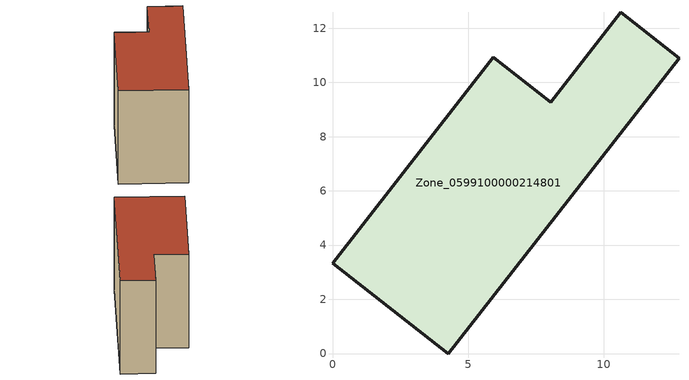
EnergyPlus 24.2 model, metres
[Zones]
Zone_0599100000214801
 floor ground (C_G): 0,3.34 5.93,10.92 8.04,9.27 10.63,12.58 12.78,10.9 4.27,0 z4.04
 wall outside (C_F): 5.93,10.92 0,3.34 4.27,0 12.78,10.9 10.63,12.58 8.04,9.27 5.93,10.92 z4.04:12.15
 roof outside (C_R): 12.78,10.9 10.63,12.58 8.04,9.27 5.93,10.92 0,3.34 4.27,0 z12.15
[BUILDING]
Pand.0599100000214801: North Axis=0; Terrain=City; Loads Convergence Tolerance Value=0.04; Temperature Convergence Tolerance Value=0.4; Solar Distribution=FullExterior; Maximum Number of Warmup Days=25; Minimum Number of Warmup Days=1
[Site:Location]
Rotterdam.The.Hague.AP_ZH_NLD Design_Conditions: Latitude=51.96; Longitude=4.45; Time Zone=1; Elevation=-4.5
[SITE:GROUNDTEMPERATURE:BUILDINGSURFACE]
18, 18, 18, 18, 18, 18, 18, 18, 18, 18, 18, 18
[MATERIAL] Thermal Absorptance=0.9; Solar Absorptance=0.7; Visible Absorptance=0.7
Name | Roughness | Thickness | Conductivity | Density | Specific Heat
G.TI.1975-1991 | MediumSmooth | 0.15 | 0.288461 | 540 | 1210
F.TI.1975-1991 | Rough | 0.3 | 0.230769 | 1920 | 840
R.TI.1975-1991 | MediumRough | 0.2 | 0.153846 | 1500 | 1000
[CONSTRUCTION]
C_G: G.TI.1975-1991
C_F: F.TI.1975-1991
C_R: R.TI.1975-1991
[ZONE]
Zone_0599100000214801: Type=1; Multiplier=1; Ceiling Height=Autocalculate; Volume=Autocalculate; Floor Area=autocalculate; Part of Total Floor Area=Yes
[ZONEINFILTRATION:DESIGNFLOWRATE]
Infil_Zone_0599100000214801: Zone or ZoneList or Space or SpaceList=Zone_0599100000214801; Schedule=AlwaysOn; Design Flow Rate Calculation Method=Flow/Area; Flow Rate per Floor Area=0.003; Constant Term Coefficient=1; Temperature Term Coefficient=0; Velocity Term Coefficient=0; Velocity Squared Term Coefficient=0
[HVACTEMPLATE:ZONE:IDEALLOADSAIRSYSTEM]
Zone_0599100000214801: Maximum Heating Supply Air Temperature=50; Minimum Cooling Supply Air Temperature=13; Maximum Heating Supply Air Humidity Ratio=0.0156; Minimum Cooling Supply Air Humidity Ratio=0.0077; Heating Limit=NoLimit; Cooling Limit=NoLimit; Dehumidification Control Type=ConstantSensibleHeatRatio; Cooling Sensible Heat Ratio=0.7; Dehumidification Setpoint=60; Humidification Control Type=None; Humidification Setpoint=30; Outdoor Air Method=None; Outdoor Air Flow Rate per Person=0.00944; Outdoor Air Flow Rate per Zone Floor Area=0; Outdoor Air Flow Rate per Zone=0; Demand Controlled Ventilation Type=None; Outdoor Air Economizer Type=NoEconomizer; Heat Recovery Type=None; Sensible Heat Recovery Effectiveness=0.7; Latent Heat Recovery Effectiveness=0.65
[ZONECONTROL:THERMOSTAT]
ThermostatControl_Zone_0599100000214801: Zone or ZoneList=Zone_0599100000214801; Control Type Schedule=DualSetpointControlType; Control 1=Thermostat_Zone_0599100000214801; Temperature Difference Between Cutout And Setpoint=0
[THERMOSTATSETPOINT:DUALSETPOINT]
Thermostat_Zone_0599100000214801: Heating Setpoint Temperature Schedule=HeatingSetpoint_Zone_0599100000214801; Cooling Setpoint Temperature Schedule=CoolingSetpoint_Zone_0599100000214801
[SCHEDULE:COMPACT]
HeatingSetpoint_Zone_0599100000214801: Through: 12/31, For: AllDays, Until: 24:00, 21
CoolingSetpoint_Zone_0599100000214801: Through: 12/31, For: AllDays, Until: 24:00, 24
DualSetpointControlType: Through: 12/31, For: AllDays, Until: 24:00, 4
AlwaysOn: Through: 12/31, For: AllDays, Until: 24:00, 1
